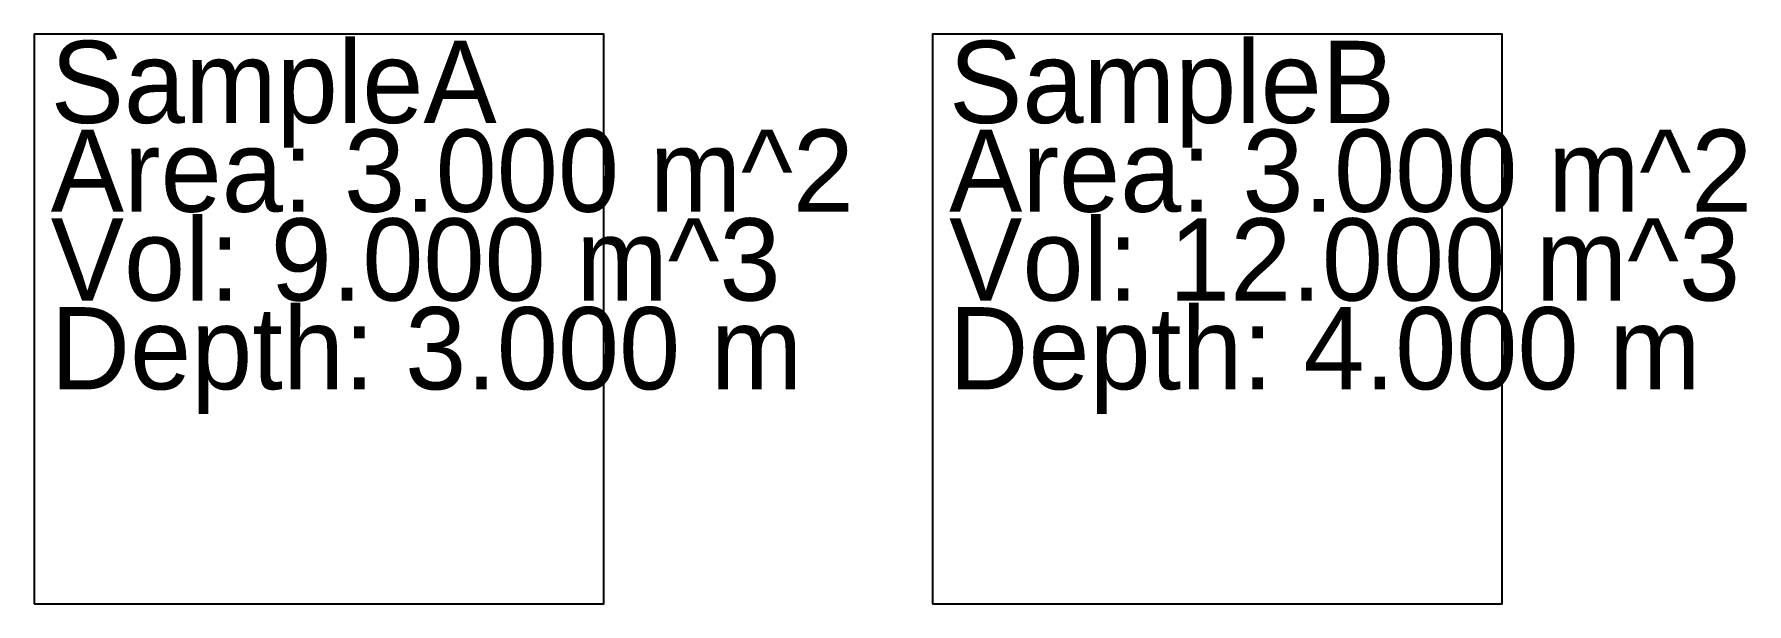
# Model space of a CAD drawing. Header units: metres. Extents: x 1 to 6.21, y 1 to 2.73.
import ezdxf

# ---------------------------------------------------------------- set-up
doc = ezdxf.new("R2010")
doc.units = ezdxf.units.M

msp = doc.modelspace()

# ---------------------------------------------------------------- linework, layer by layer
for points in [[(1, 1), (2.7321, 1), (2.7321, 2.7321), (1, 2.7321)], [(3.7321, 1), (5.4641, 1), (5.4641, 2.7321), (3.7321, 2.7321)]]:
    msp.add_lwpolyline(points, close=True)

# ---------------------------------------------------------------- texts
for s, p in [('SampleA', (1.05, 2.4621)), ('SampleB', (3.7821, 2.4621)), ('Area: 3.000 m^2', (1.05, 2.1921)), ('Area: 3.000 m^2', (3.7821, 2.1921)), ('Vol: 9.000 m^3', (1.05, 1.9221)), ('Vol: 12.000 m^3', (3.7821, 1.9221)), ('Depth: 3.000 m', (1.05, 1.6521)), ('Depth: 4.000 m', (3.7821, 1.6521))]:
    msp.add_text(s, height=0.25).set_placement(p)

doc.saveas('drawing.dxf')
